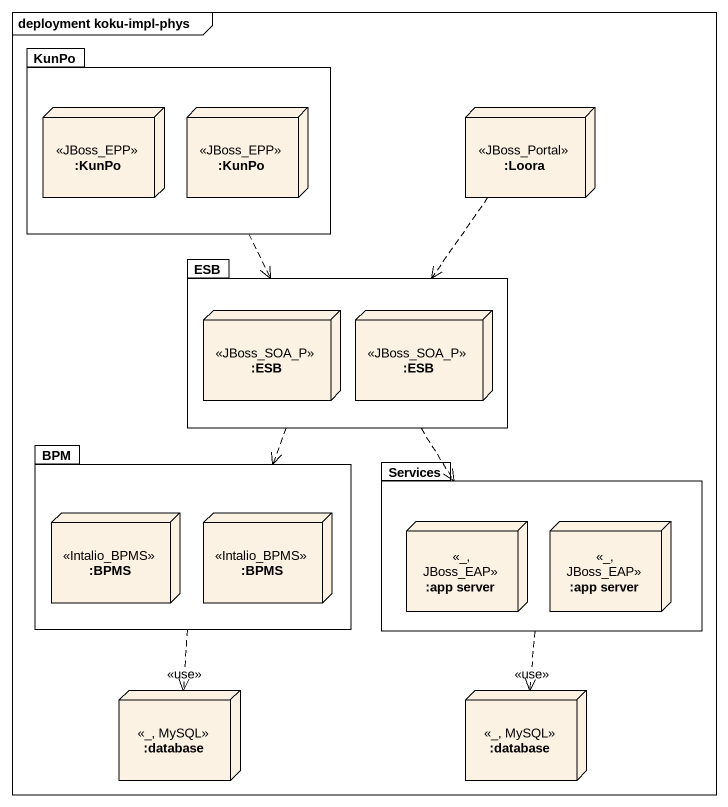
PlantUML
@startuml
mainframe deployment koku-impl-phys
package KunPo {
  node ":KunPo" as KunPo_2 <<JBoss_EPP>>
  node ":KunPo" as KunPo_3 <<JBoss_EPP>>
}
node ":Loora" as Loora <<JBoss_Portal>>
package ESB {
  node ":ESB" as ESB_2 <<JBoss_SOA_P>>
  node ":ESB" as ESB_3 <<JBoss_SOA_P>>
}
package BPM {
  node ":BPMS" as BPMS <<Intalio_BPMS>>
  node ":BPMS" as BPMS_2 <<Intalio_BPMS>>
}
package Services {
  node ":app server" as app_server <<_, JBoss_EAP>>
  node ":app server" as app_server_2 <<_, JBoss_EAP>>
}
node ":database" as database_ <<_, MySQL>>
node ":database" as database__2 <<_, MySQL>>
KunPo ..> ESB
Loora ..> ESB
ESB ..> BPM
ESB ..> Services
BPM ..> database_ : <<use>>
Services ..> database__2 : <<use>>
@enduml
